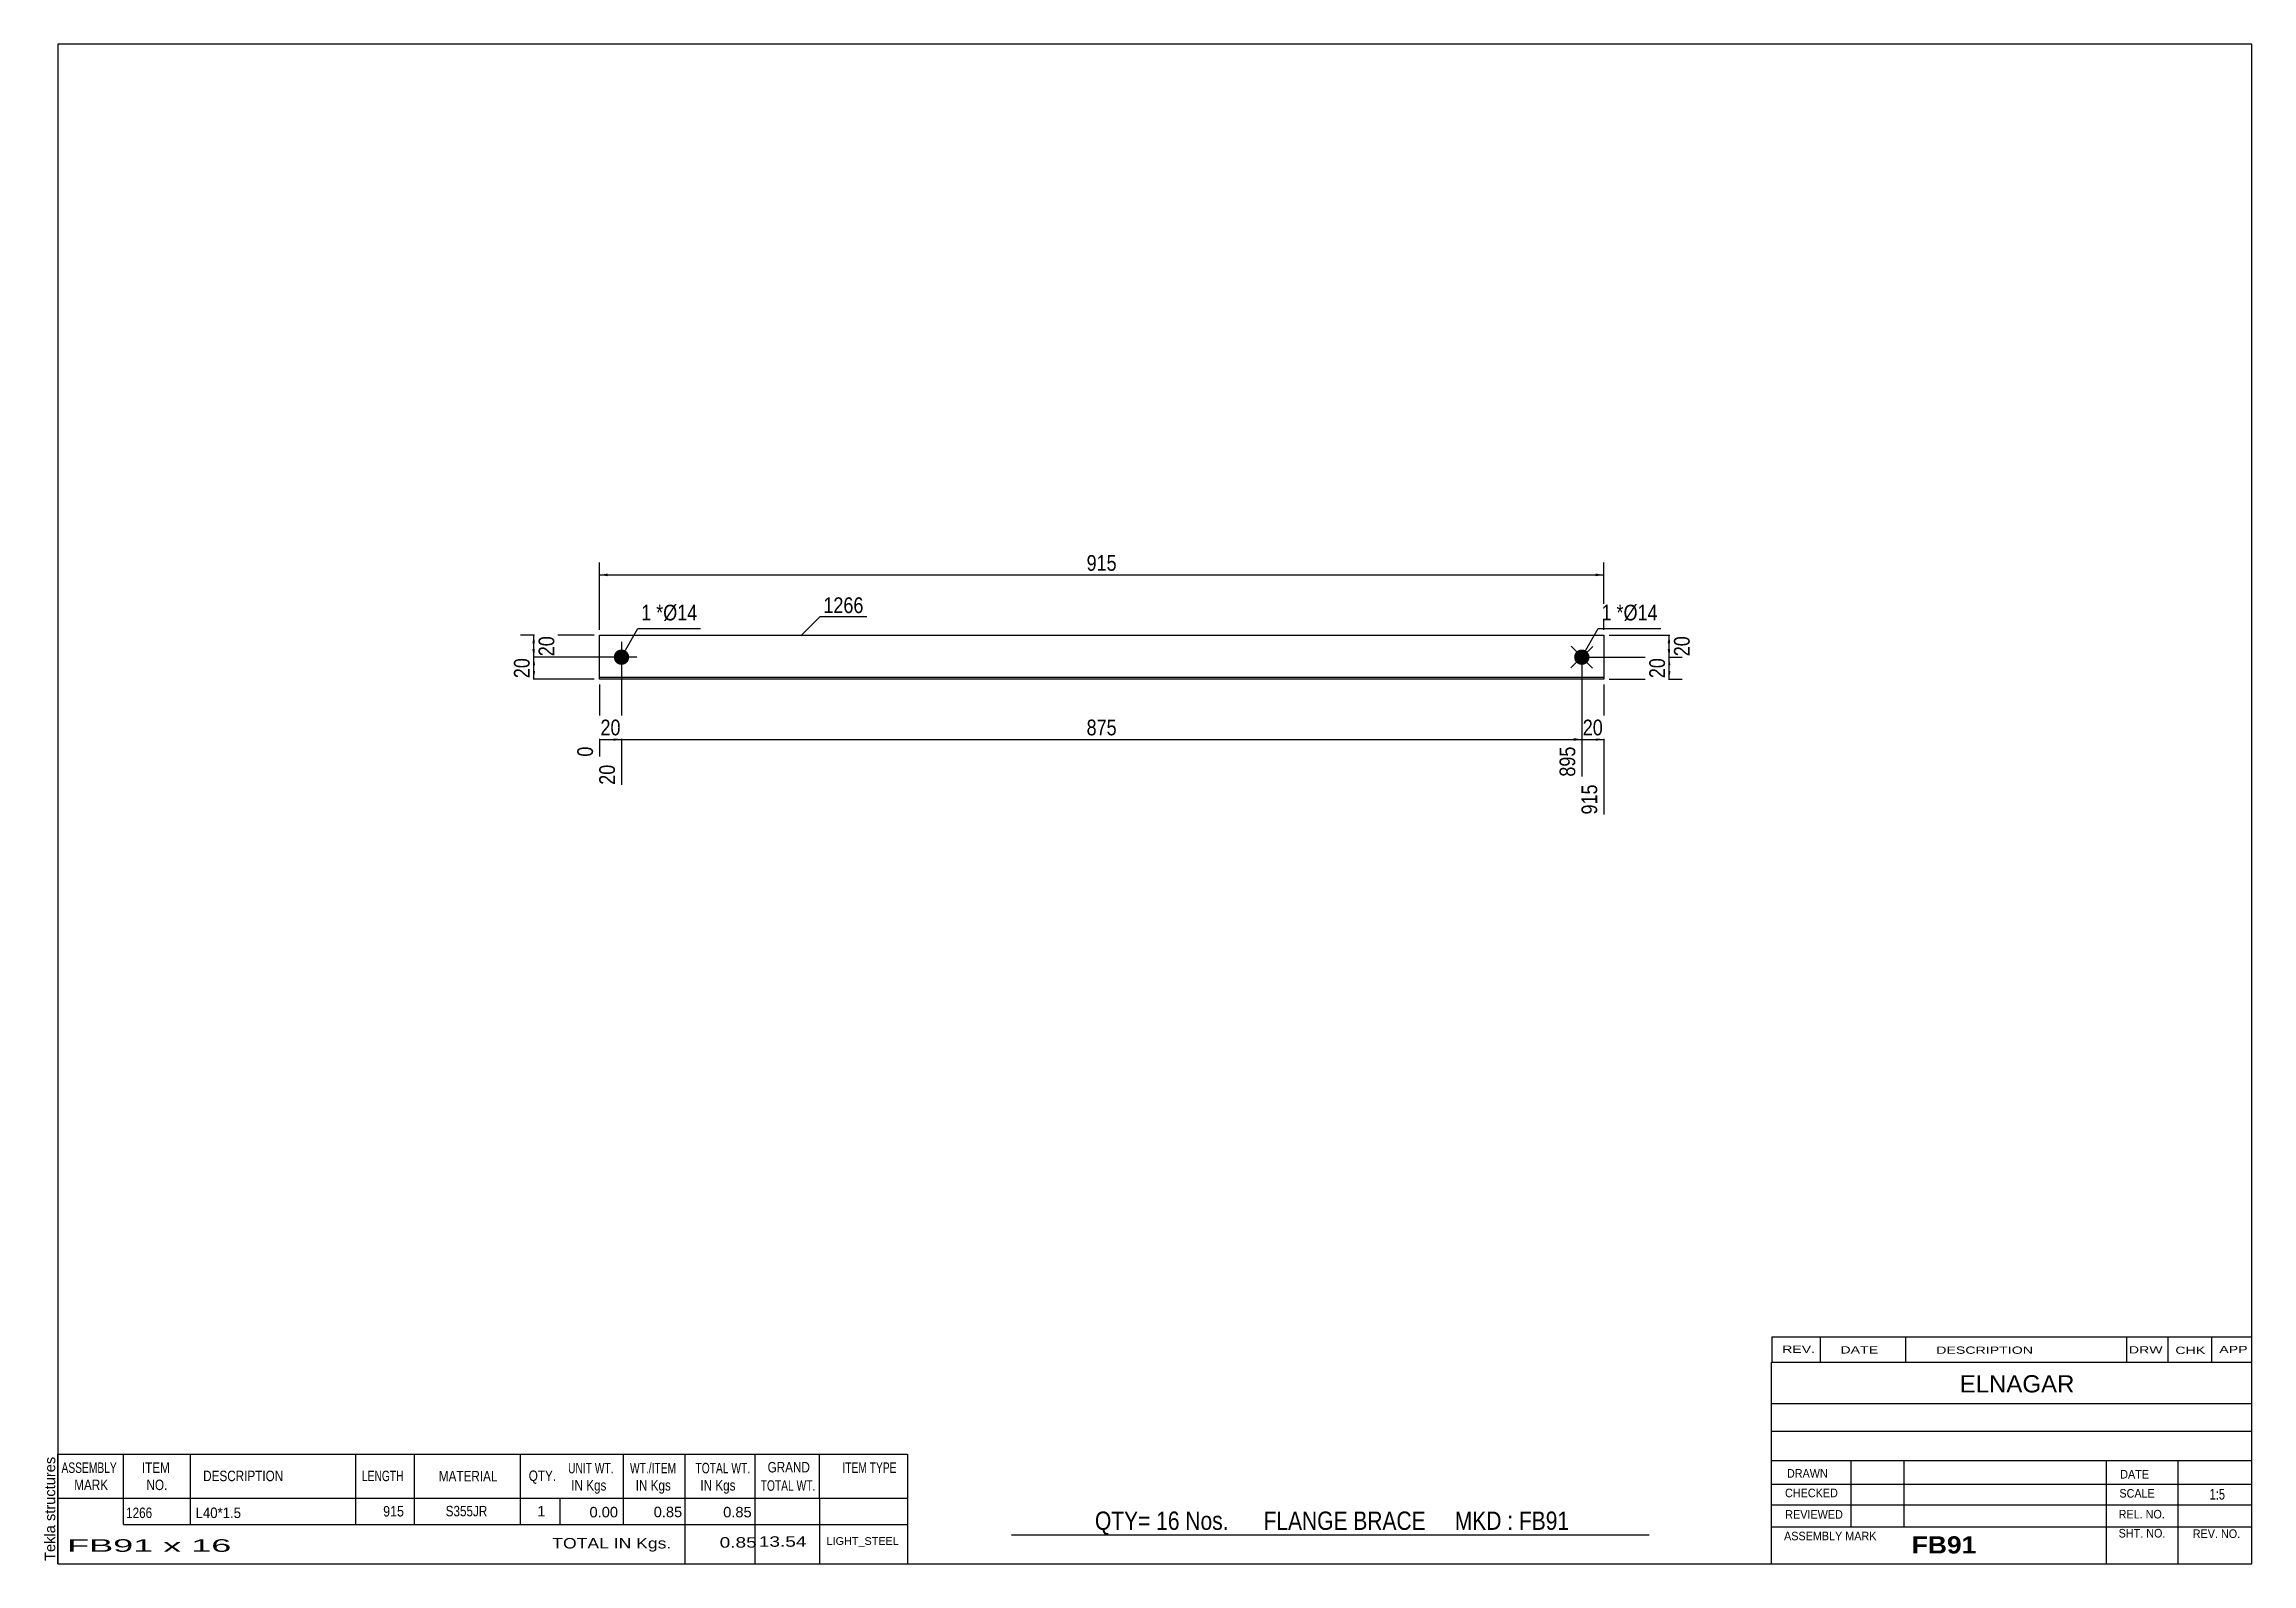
# Model space of a CAD drawing. Header units: millimetres. Extents: x -101 to 301, y -165 to 112.
import ezdxf

# ---------------------------------------------------------------- set-up
doc = ezdxf.new("R2010")
doc.units = ezdxf.units.MM
doc.styles.add('Arial', font='ARIAL.TTF', dxfattribs={"height": 0.2})
doc.styles.add('Arial Bold', font='ARIALBD.TTF', dxfattribs={"height": 0.2})
doc.styles.add('Arial Narrow', font='ARIALN.TTF', dxfattribs={"height": 0.2})

# ---------------------------------------------------------------- blocks, each defined once
blk = doc.blocks.new('Unknown-629080525-1456')
at = {"color": 5, "linetype": 'Continuous'}
for p, q in [((301.25, 111.75), (-98.75, 111.75)), ((-98.75, 111.75), (-98.75, -165.25)), ((301.25, -165.25), (301.25, 111.75)), ((-98.75, -165.25), (301.25, -165.25))]:
    blk.add_line(p, q, dxfattribs=at)
at = {"color": 174, "linetype": 'Continuous', "style": 'Arial'}
blk.add_text('Tekla structures', height=1.9102, rotation=90, dxfattribs=at).set_placement((-99.25, -164.75))
blk = doc.blocks.new('Part-629080525-1227 - 1212')
at = {"color": 2, "linetype": 'Continuous'}
for p, q in [((0, -4), (0, 4)), ((0, 4), (183.09, 4)), ((183.09, 4), (183.09, -4)), ((183.09, -3.7), (0, -3.7)), ((183.09, -4), (0, -4))]:
    blk.add_line(p, q, dxfattribs=at)
blk = doc.blocks.new('Bolt-629080525-1228 - 1212')
at = {"linetype": 'Continuous'}
blk.add_hatch(color=3, dxfattribs=at).paths.add_polyline_path([(4, -1.4, -1), (4, 1.4, -1)])
at = {"color": 3, "linetype": 'Continuous'}
for p, q in [((6.8, 0), (1.2, 0)), ((4, 2.8), (4, -2.8))]:
    blk.add_line(p, q, dxfattribs=at)
blk = doc.blocks.new('Bolt-629080525-1229 - 1212')
at = {"linetype": 'Continuous'}
blk.add_hatch(color=3, dxfattribs=at).paths.add_polyline_path([(178.09, -0.98, -1), (180.09, 0.98, -1)])
at = {"color": 3, "linetype": 'Continuous'}
for p, q in [((181.09, 1.96), (177.09, -1.96)), ((181.05, -2), (177.13, 2))]:
    blk.add_line(p, q, dxfattribs=at)
blk = doc.blocks.new('StraightDimension-629080525-1234 - 1212')
at = {"linetype": 'Continuous'}
blk.add_hatch(color=7, dxfattribs=at).paths.add_polyline_path([(181.59, -14.75), (183.09, -15), (181.59, -15.25)])
at = {"color": 7, "linetype": 'Continuous'}
for p, q in [((179.09, -1), (179.09, -21.78)), ((183.09, -5), (183.09, -28.68)), ((179.09, -15), (183.09, -15))]:
    blk.add_line(p, q, dxfattribs=at)
at = {"color": 0}
blk.add_wipeout([(183.52, -14.85), (183.52, -10.65), (178.66, -10.65), (178.66, -14.85)], dxfattribs=at)
at = {"color": 0, "linetype": 'Continuous'}
blk.add_wipeout([(182.49, -22.6), (178.29, -22.6), (178.29, -29.28), (182.49, -29.28)], dxfattribs=at)
at = {"color": 3, "style": 'Arial Narrow'}
blk.add_text('20', height=2.863, dxfattribs=at).set_placement((179.26, -14.25))
at = {"color": 3, "linetype": 'Continuous', "style": 'Arial Narrow'}
blk.add_text('915', height=2.863, rotation=90.0002, dxfattribs=at).set_placement((181.89, -28.68))
blk = doc.blocks.new('StraightDimension-629080525-1235 - 1212')
at = {"linetype": 'Continuous'}
blk.add_hatch(color=7, dxfattribs=at).paths.add_polyline_path([(177.59, -14.75), (179.09, -15), (177.59, -15.25)])
at = {"color": 7, "linetype": 'Continuous'}
for p, q in [((4, -1), (4, -23.26)), ((179.09, -1), (179.09, -21.78)), ((4, -15), (179.09, -15))]:
    blk.add_line(p, q, dxfattribs=at)
at = {"color": 0}
blk.add_wipeout([(94.89, -14.85), (94.89, -10.65), (88.2, -10.65), (88.2, -14.85)], dxfattribs=at)
at = {"color": 0, "linetype": 'Continuous'}
blk.add_wipeout([(178.49, -15.7), (174.29, -15.7), (174.29, -22.38), (178.49, -22.38)], dxfattribs=at)
at = {"color": 3, "style": 'Arial Narrow'}
blk.add_text('875', height=2.863, dxfattribs=at).set_placement((88.8, -14.25))
at = {"color": 3, "linetype": 'Continuous', "style": 'Arial Narrow'}
blk.add_text('895', height=2.863, rotation=90.0002, dxfattribs=at).set_placement((177.89, -21.78))
blk = doc.blocks.new('StraightDimension-629080525-1236 - 1212')
at = {"linetype": 'Continuous'}
blk.add_hatch(color=7, dxfattribs=at).paths.add_polyline_path([(2.5, -14.75), (4, -15), (2.5, -15.25)])
at = {"color": 7, "linetype": 'Continuous'}
for p, q in [((4, -1), (4, -23.26)), ((0, -5), (0, -18.13)), ((0, -15), (4, -15))]:
    blk.add_line(p, q, dxfattribs=at)
at = {"color": 0}
blk.add_wipeout([(4.43, -14.85), (4.43, -10.65), (-0.43, -10.65), (-0.43, -14.85)], dxfattribs=at)
at = {"color": 0, "linetype": 'Continuous'}
blk.add_wipeout([(3.4, -19), (-0.8, -19), (-0.8, -23.86), (3.4, -23.86)], dxfattribs=at)
blk.add_wipeout([(-0.6, -15.7), (-4.8, -15.7), (-4.8, -18.73), (-0.6, -18.73)], dxfattribs=at)
at = {"color": 3, "style": 'Arial Narrow'}
blk.add_text('20', height=2.863, dxfattribs=at).set_placement((0.17, -14.25))
at = {"color": 3, "linetype": 'Continuous', "style": 'Arial Narrow'}
for s, height, p in [('0', 2.86, (-1.2, -18.13)), ('20', 2.863, (2.8, -23.26))]:
    blk.add_text(s, height=height, rotation=90.0002, dxfattribs=at).set_placement(p)
blk = doc.blocks.new('StraightDimension-629080525-1247 - 1212')
at = {"linetype": 'Continuous'}
for points in [[(1.5, 14.75), (0, 15), (1.5, 15.25)], [(181.59, 15.25), (183.09, 15), (181.59, 14.75)]]:
    blk.add_hatch(color=7, dxfattribs=at).paths.add_polyline_path(points)
at = {"color": 7, "linetype": 'Continuous'}
for p, q in [((0, 5), (0, 17.25)), ((183.09, 5), (183.09, 17.25)), ((0, 15), (183.09, 15))]:
    blk.add_line(p, q, dxfattribs=at)
at = {"color": 0}
blk.add_wipeout([(94.89, 15.15), (94.89, 19.35), (88.2, 19.35), (88.2, 15.15)], dxfattribs=at)
at = {"color": 3, "style": 'Arial Narrow'}
blk.add_text('915', height=2.863, dxfattribs=at).set_placement((88.8, 15.75))
blk = doc.blocks.new('StraightDimension-629080525-1251 - 1212')
at = {"linetype": 'Continuous'}
for points in [[(194.75, 2.5), (195, 4), (195.25, 2.5)], [(195.25, 1.5), (195, 0), (194.75, 1.5)]]:
    blk.add_hatch(color=7, dxfattribs=at).paths.add_polyline_path(points)
at = {"color": 7, "linetype": 'Continuous'}
for p, q in [((180.09, 0), (197.25, 0)), ((184.09, 4), (197.25, 4)), ((195, 0), (195, 4))]:
    blk.add_line(p, q, dxfattribs=at)
at = {"color": 0}
blk.add_wipeout([(199.35, 4.43), (195.15, 4.43), (195.15, -0.43), (199.35, -0.43)], dxfattribs=at)
at = {"color": 3, "style": 'Arial Narrow'}
blk.add_text('20', height=2.863, rotation=90.0002, dxfattribs=at).set_placement((198.75, 0.17))
blk = doc.blocks.new('StraightDimension-629080525-1252 - 1212')
at = {"linetype": 'Continuous'}
for points in [[(194.75, -1.5), (195, 0), (195.25, -1.5)], [(195.25, -2.5), (195, -4), (194.75, -2.5)]]:
    blk.add_hatch(color=7, dxfattribs=at).paths.add_polyline_path(points)
at = {"color": 7, "linetype": 'Continuous'}
for p, q in [((180.09, 0), (197.4, 0)), ((195, -4), (195, 0)), ((184.09, -4), (197.4, -4))]:
    blk.add_line(p, q, dxfattribs=at)
at = {"color": 0}
blk.add_wipeout([(194.85, 0.43), (190.65, 0.43), (190.65, -4.43), (194.85, -4.43)], dxfattribs=at)
at = {"color": 3, "style": 'Arial Narrow'}
blk.add_text('20', height=2.863, rotation=90.0002, dxfattribs=at).set_placement((194.25, -3.83))
blk = doc.blocks.new('StraightDimension-629080525-1259 - 1212')
at = {"linetype": 'Continuous'}
for points in [[(-12.25, 2.5), (-12, 4), (-11.75, 2.5)], [(-11.75, 1.5), (-12, 0), (-12.25, 1.5)]]:
    blk.add_hatch(color=7, dxfattribs=at).paths.add_polyline_path(points)
at = {"color": 7, "linetype": 'Continuous'}
for p, q in [((-1, 4), (-14.4, 4)), ((3, 0), (-14.4, 0)), ((-12, 0), (-12, 4))]:
    blk.add_line(p, q, dxfattribs=at)
at = {"color": 0}
blk.add_wipeout([(-7.65, 4.43), (-11.85, 4.43), (-11.85, -0.43), (-7.65, -0.43)], dxfattribs=at)
at = {"color": 3, "style": 'Arial Narrow'}
blk.add_text('20', height=2.863, rotation=90.0002, dxfattribs=at).set_placement((-8.25, 0.17))
blk = doc.blocks.new('StraightDimension-629080525-1260 - 1212')
at = {"linetype": 'Continuous'}
for points in [[(-12.25, -1.5), (-12, 0), (-11.75, -1.5)], [(-11.75, -2.5), (-12, -4), (-12.25, -2.5)]]:
    blk.add_hatch(color=7, dxfattribs=at).paths.add_polyline_path(points)
at = {"color": 7, "linetype": 'Continuous'}
for p, q in [((3, 0), (-14.25, 0)), ((-12, -4), (-12, 0)), ((-1, -4), (-14.25, -4))]:
    blk.add_line(p, q, dxfattribs=at)
at = {"color": 0}
blk.add_wipeout([(-12.15, 0.43), (-16.35, 0.43), (-16.35, -4.43), (-12.15, -4.43)], dxfattribs=at)
at = {"color": 3, "style": 'Arial Narrow'}
blk.add_text('20', height=2.863, rotation=90.0002, dxfattribs=at).set_placement((-12.75, -3.83))
blk = doc.blocks.new('CBS_BOM-629080525-1467')
at = {"color": 7, "linetype": 'Continuous'}
for p, q in [((-98.78, -153.28), (-98.78, -145.28)), ((-98.78, -145.28), (56.14, -145.28)), ((-86.78, -153.28), (-86.78, -145.28)), ((-74.59, -153.28), (-74.59, -145.28)), ((-44.43, -153.28), (-44.43, -145.28)), ((-33.75, -153.28), (-33.75, -145.28)), ((-14.43, -153.28), (-14.43, -145.28)), ((4.37, -153.28), (4.37, -145.28)), ((15.58, -153.28), (15.58, -145.28)), ((28.37, -153.28), (28.37, -145.28)), ((40.12, -153.28), (40.12, -145.28)), ((56.14, -145.29), (56.14, -153.27)), ((-98.78, -153.28), (56.14, -153.28)), ((-98.78, -158.08), (-98.78, -153.28)), ((-86.78, -158.08), (-86.78, -153.28)), ((-74.59, -158.08), (-74.59, -153.28)), ((-44.43, -158.08), (-44.43, -153.28)), ((-33.75, -158.08), (-33.75, -153.28)), ((-14.43, -158.08), (-14.43, -153.28)), ((-7.17, -158.08), (-7.17, -153.28)), ((4.37, -158.08), (4.37, -153.28)), ((15.58, -158.08), (15.58, -153.28)), ((28.37, -158.08), (28.37, -153.28)), ((40.14, -158.08), (40.14, -153.28)), ((56.14, -153.28), (56.14, -158.08)), ((-98.78, -165.28), (-98.78, -158.1)), ((-86.78, -158.08), (56.14, -158.08)), ((15.58, -165.28), (15.58, -158.1)), ((28.37, -165.28), (28.37, -158.1)), ((40.18, -165.28), (40.18, -158.1)), ((56.14, -158.08), (56.14, -165.28)), ((-98.78, -165.28), (56.14, -165.28))]:
    blk.add_line(p, q, dxfattribs=at)
at = {"color": 3, "linetype": 'Continuous', "style": 'Arial'}
for s, height, width, p in [('ASSEMBLY', 1.91, 0.7, (-98.1, -148.71)), ('ITEM', 1.91, 0.8, (-83.45, -148.71)), ('DESCRIPTION', 1.9102, 0.8, (-72.27, -150.21)), ('LENGTH', 1.91, 0.7, (-43.32, -150.21)), ('MATERIAL', 1.91, 0.8, (-29.3, -150.26)), ('QTY.', 1.91, 0.8, (-12.91, -150.18)), ('UNIT WT.', 1.91, 0.7, (-5.74, -148.78)), ('WT./ITEM', 1.91, 0.7, (5.55, -148.78)), ('TOTAL WT.', 1.91, 0.7, (17.49, -148.78)), ('GRAND', 1.91, 0.8, (30.64, -148.62)), ('ITEM TYPE', 1.91, 0.7, (44.28, -148.7)), ('MARK', 1.91, 0.8, (-95.78, -151.84)), ('NO.', 1.91, 0.8, (-82.6, -151.84)), ('IN Kgs', 1.91, 0.8, (-5.16, -151.92)), ('IN Kgs', 1.91, 0.8, (6.59, -151.92)), ('IN Kgs', 1.91, 0.8, (18.38, -151.92)), ('TOTAL WT.', 1.91, 0.7, (29.38, -151.96))]:
    blk.add_text(s, height=height, dxfattribs=dict(at, width=width)).set_placement(p)
at = {"color": 7, "linetype": 'Continuous', "style": 'Arial'}
for s, width, p in [('1266', 0.8, (-86.32, -156.93)), ('L40*1.5', 0.9, (-73.65, -156.93)), ('915', 0.85, (-39.45, -156.65)), ('S355JR', 0.8, (-28.06, -156.62))]:
    blk.add_text(s, height=1.91, dxfattribs=dict(at, width=width)).set_placement(p)
for s, p in [('1', (-11.34, -156.62)), ('0.00', (-1.83, -156.81)), ('0.85', (9.87, -156.78)), ('0.85', (22.54, -156.81))]:
    blk.add_text(s, height=1.91, dxfattribs=at).set_placement(p)
at = {"color": 6, "linetype": 'Continuous', "style": 'Arial'}
for s, height, width, p in [('FB91 x 16', 2.292, 2.05, (-97.06, -163.09)), ('TOTAL IN Kgs.', 1.9102, 1.2, (-8.62, -162.48)), ('0.85', 1.91, 1.3, (21.9, -162.33)), ('13.54', 1.91, 1.3, (29.04, -162.17))]:
    blk.add_text(s, height=height, dxfattribs=dict(at, width=width)).set_placement(p)
blk.add_text('LIGHT_STEEL', height=1.4135, dxfattribs=at).set_placement((41.39, -161.83))
blk = doc.blocks.new('CBS_CALLOFF-629080525-1468')
at = {"color": 7, "linetype": 'Continuous'}
blk.add_line((75.13, -159.98), (191.36, -160), dxfattribs=at)
at = {"color": 3, "linetype": 'Continuous', "style": 'Arial Narrow'}
blk.add_text('QTY= 16 Nos.      FLANGE BRACE     MKD : FB91', height=3.3405, dxfattribs=at).set_placement((90.32, -159.09))
blk = doc.blocks.new('CBS_NAME_BLOG-629080525-1469')
at = {"color": 7, "linetype": 'Continuous'}
for p, q in [((213.66, -128.5), (301.18, -128.5)), ((213.66, -165.21), (213.66, -128.5)), ((213.66, -136.04), (301.18, -136.04)), ((213.73, -141.09), (301.25, -141.09)), ((213.66, -146.46), (301.18, -146.46)), ((228.18, -158.57), (228.18, -146.47)), ((237.87, -158.54), (237.87, -146.47)), ((274.78, -165.21), (274.78, -146.48)), ((287.83, -165.21), (287.83, -146.47)), ((213.67, -150.76), (301.25, -150.74)), ((213.66, -154.51), (301.18, -154.51)), ((213.66, -158.55), (301.18, -158.55)), ((213.66, -165.25), (301.25, -165.25))]:
    blk.add_line(p, q, dxfattribs=at)
at = {"color": 3, "linetype": 'Continuous', "style": 'Arial'}
blk.add_text('ELNAGAR', height=3.133, dxfattribs=at).set_placement((247.98, -134.03))
at = {"color": 3, "linetype": 'Continuous'}
for s, height, style, width, p in [('DRAWN', 1.566, 'Arial', 0.9, (216.49, -149.57)), ('DATE', 1.566, 'Arial', 0.9, (277.25, -149.73)), ('CHECKED', 1.566, 'Arial', 0.9, (216.14, -153.14)), ('SCALE', 1.566, 'Arial', 0.9, (277.1, -153.21)), ('1:5', 1.957, 'Arial Narrow', 0.9, (293.55, -153.57)), ('REVIEWED', 1.566, 'Arial', 0.9, (216.18, -157.06)), ('REL. NO.', 1.566, 'Arial', 0.9, (276.96, -157.01)), ('ASSEMBLY MARK', 1.5663, 'Arial', 0.9, (215.96, -160.99)), ('FB91', 3.131, 'Arial Bold', 1.1, (239.24, -163.39)), ('SHT. NO.', 1.566, 'Arial', 0.9, (276.96, -160.48)), ('REV. NO.', 1.566, 'Arial', 0.9, (290.48, -160.57))]:
    blk.add_text(s, height=height, dxfattribs=dict(at, style=style, width=width)).set_placement(p)
blk = doc.blocks.new('CBS_REVISION-629080525-1470')
at = {"color": 7, "linetype": 'Continuous'}
for p, q in [((213.74, -123.87), (301.24, -123.87)), ((213.74, -123.87), (213.74, -128.5)), ((222.54, -123.87), (222.54, -128.5)), ((238.13, -123.87), (238.13, -128.44)), ((278.39, -123.87), (278.39, -128.5)), ((285.93, -123.87), (285.93, -128.5)), ((293.88, -123.87), (293.88, -128.5)), ((213.74, -128.5), (301.24, -128.5))]:
    blk.add_line(p, q, dxfattribs=at)
at = {"color": 7, "style": 'Arial Narrow', "width": 1.7}
for s, height, p in [('REV.', 1.326, (215.6, -126.82)), ('DATE', 1.326, (226.23, -126.94)), ('DESCRIPTION', 1.3257, (243.71, -126.99)), ('DRW', 1.326, (278.82, -126.93)), ('CHK', 1.326, (287.31, -127.02)), ('APP', 1.326, (295.31, -126.87))]:
    blk.add_text(s, height=height, dxfattribs=at).set_placement(p)
blk = doc.blocks.new('Mark-629080525-1269 - 1212')
at = {"color": 0}
blk.add_wipeout([(9.43, 6.7), (9.43, 9.7), (7.6, 9.7), (7.6, 6.7)], dxfattribs=at)
blk.add_wipeout([(9.43, 6.7), (9.43, 9.7), (7.6, 9.7), (7.6, 6.7)], dxfattribs=at)
at = {"color": 7, "linetype": 'Continuous'}
blk.add_line((4, 0), (7, 5.2), dxfattribs=at)
at = {"color": 0}
blk.add_wipeout([(11.61, 6.7), (11.61, 9.7), (10.33, 9.7), (10.33, 6.7)], dxfattribs=at)
blk.add_wipeout([(11.61, 6.7), (11.61, 9.7), (10.33, 9.7), (10.33, 6.7)], dxfattribs=at)
at = {"color": 3, "style": 'Arial Narrow'}
blk.add_text('1', height=2.86, dxfattribs=at).set_placement((7.6, 6.7))
at = {"color": 0}
blk.add_wipeout([(17.82, 6.7), (17.82, 9.7), (11.61, 9.7), (11.61, 6.7)], dxfattribs=at)
blk.add_wipeout([(17.82, 6.7), (17.82, 9.7), (11.61, 9.7), (11.61, 6.7)], dxfattribs=at)
at = {"color": 7, "linetype": 'Continuous'}
blk.add_line((7, 5.2), (18.42, 5.2), dxfattribs=at)
at = {"color": 3, "style": 'Arial Narrow'}
for s, height, p in [('*', 2.86, (10.33, 6.7)), ('Ø14', 2.863, (11.61, 6.7))]:
    blk.add_text(s, height=height, dxfattribs=at).set_placement(p)
blk = doc.blocks.new('Mark-629080525-1266 - 1212')
at = {"color": 0}
blk.add_wipeout([(48.12, 8.04), (48.12, 11.04), (40.81, 11.04), (40.81, 8.04)], dxfattribs=at)
blk.add_wipeout([(48.12, 8.04), (48.12, 11.04), (40.81, 11.04), (40.81, 8.04)], dxfattribs=at)
at = {"color": 7, "linetype": 'Continuous'}
for p, q in [((36.68, 3.9), (40.21, 7.44)), ((40.21, 7.44), (48.72, 7.44))]:
    blk.add_line(p, q, dxfattribs=at)
at = {"color": 3, "style": 'Arial Narrow'}
blk.add_text('1266', height=2.863, dxfattribs=at).set_placement((40.81, 8.04))
blk = doc.blocks.new('Mark-629080525-1270 - 1212')
at = {"color": 0}
blk.add_wipeout([(184.52, 6.7), (184.52, 9.7), (182.69, 9.7), (182.69, 6.7)], dxfattribs=at)
blk.add_wipeout([(184.52, 6.7), (184.52, 9.7), (182.69, 9.7), (182.69, 6.7)], dxfattribs=at)
at = {"color": 7, "linetype": 'Continuous'}
blk.add_line((179.09, 0), (182.09, 5.2), dxfattribs=at)
at = {"color": 0}
blk.add_wipeout([(186.7, 6.7), (186.7, 9.7), (185.42, 9.7), (185.42, 6.7)], dxfattribs=at)
blk.add_wipeout([(186.7, 6.7), (186.7, 9.7), (185.42, 9.7), (185.42, 6.7)], dxfattribs=at)
at = {"color": 3, "style": 'Arial Narrow'}
blk.add_text('1', height=2.86, dxfattribs=at).set_placement((182.69, 6.7))
at = {"color": 0}
blk.add_wipeout([(192.91, 6.7), (192.91, 9.7), (186.7, 9.7), (186.7, 6.7)], dxfattribs=at)
blk.add_wipeout([(192.91, 6.7), (192.91, 9.7), (186.7, 9.7), (186.7, 6.7)], dxfattribs=at)
at = {"color": 7, "linetype": 'Continuous'}
blk.add_line((182.09, 5.2), (193.51, 5.2), dxfattribs=at)
at = {"color": 3, "style": 'Arial Narrow'}
for s, height, p in [('*', 2.86, (185.42, 6.7)), ('Ø14', 2.863, (186.7, 6.7))]:
    blk.add_text(s, height=height, dxfattribs=at).set_placement(p)

msp = doc.modelspace()

# ---------------------------------------------------------------- block references
for name in ['Unknown-629080525-1456', 'Part-629080525-1227 - 1212', 'Bolt-629080525-1228 - 1212', 'Bolt-629080525-1229 - 1212', 'CBS_REVISION-629080525-1470', 'CBS_NAME_BLOG-629080525-1469', 'CBS_BOM-629080525-1467', 'CBS_CALLOFF-629080525-1468']:
    msp.add_blockref(name, (0, 0))

# ---------------------------------------------------------------- next in the draw order: block references
for name in ['StraightDimension-629080525-1247 - 1212', 'StraightDimension-629080525-1234 - 1212']:
    msp.add_blockref(name, (0, 0))

# ---------------------------------------------------------------- next in the draw order: block references
for name in ['Mark-629080525-1266 - 1212', 'StraightDimension-629080525-1235 - 1212']:
    msp.add_blockref(name, (0, 0))

# ---------------------------------------------------------------- next in the draw order: block references
for name in ['StraightDimension-629080525-1251 - 1212', 'StraightDimension-629080525-1236 - 1212']:
    msp.add_blockref(name, (0, 0))

# ---------------------------------------------------------------- next in the draw order: block references
for name in ['StraightDimension-629080525-1259 - 1212', 'StraightDimension-629080525-1252 - 1212']:
    msp.add_blockref(name, (0, 0))

# ---------------------------------------------------------------- next in the draw order: block references
for name in ['Mark-629080525-1270 - 1212', 'StraightDimension-629080525-1260 - 1212']:
    msp.add_blockref(name, (0, 0))

# ---------------------------------------------------------------- next in the draw order: block references
msp.add_blockref('Mark-629080525-1269 - 1212', (0, 0))

doc.saveas('drawing.dxf')
